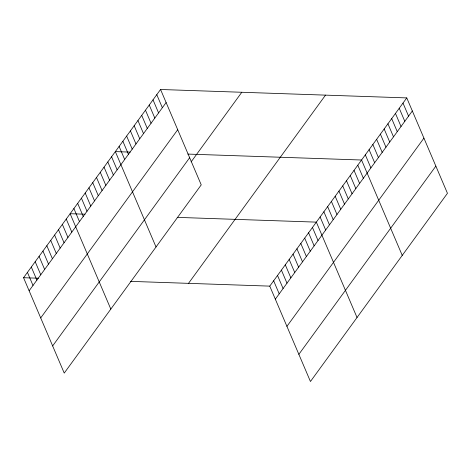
<?xml version="1.0" encoding="UTF-8"?>
<svg xmlns="http://www.w3.org/2000/svg" width="471" height="471" viewBox="0 0 471 471"><rect width="100%" height="100%" fill="white"/><g stroke="black" fill="none" stroke-linecap="round" stroke-linejoin="round"><path stroke-width="0.71" d="M160.552 89.49L201.235 184.873L64.233 373.091L23.55 277.707L160.552 89.49L406.767 97.909L447.45 193.293L310.448 381.51L269.765 286.127L406.767 97.909M29.12 290.766L166.122 102.548M40.706 317.937L177.708 129.719M52.646 345.926L189.648 157.708M191.149 161.859L241.8 92.269M188.512 283.348L325.514 95.13M275.335 299.179L412.337 110.962M286.921 326.35L423.924 138.133M298.861 354.339L435.863 166.122M130.237 152.115L115.342 151.603L156.025 246.987M187.788 154.082L361.557 160.016L402.24 255.4M85.027 214.223L70.132 213.716L110.815 309.1M177.19 217.372L316.347 222.129L357.03 317.513M23.55 277.707L38.445 278.22M130.614 281.37L269.765 286.127M402.999 103.084L408.569 116.137M399.231 108.259L404.801 121.318M395.463 113.434L401.033 126.493M391.695 118.61L397.265 131.668M387.927 123.785L393.497 136.843M384.159 128.96L389.729 142.018M380.391 134.141L385.961 147.193M376.623 139.316L382.193 152.369M372.855 144.491L378.425 157.55M369.087 149.666L374.657 162.725M365.325 154.841L370.889 167.9M357.789 165.191L363.359 178.25M354.021 170.372L359.591 183.425M350.253 175.548L355.823 188.6M346.485 180.723L352.055 193.781M342.717 185.898L348.287 198.956M338.949 191.073L344.519 204.131M335.181 196.248L340.751 209.307M331.413 201.429L336.983 214.482M327.645 206.604L333.215 219.657M323.877 211.779L329.447 224.838M320.109 216.954L325.679 230.013M312.461 227.464L318.031 240.522M308.582 232.798L314.151 245.85M304.702 238.126L310.271 251.184M300.816 243.46L306.385 256.518M296.936 248.794L302.506 261.852M293.056 254.128L298.626 267.187M289.17 259.462L294.74 272.515M285.291 264.79L290.86 277.849M281.411 270.124L286.98 283.183M277.525 275.458L283.095 288.517M273.645 280.793L279.215 293.845M156.784 94.671L162.354 107.724M153.016 99.846L158.586 112.905M149.248 105.021L154.818 118.08M145.48 110.196L151.05 123.255M141.712 115.371L147.282 128.43M137.944 120.547L143.514 133.605M134.176 125.728L139.746 138.78M130.414 130.903L135.978 143.955M126.646 136.078L132.216 149.136M122.878 141.253L128.448 154.311M119.11 146.428L124.68 159.486M111.574 156.778L117.144 169.837M107.806 161.959L113.376 175.012M104.038 167.134L109.608 180.187M100.27 172.309L105.84 185.368M96.502 177.485L102.072 190.543M92.734 182.66L98.304 195.718M88.966 187.835L94.536 200.893M85.198 193.01L90.768 206.068M81.436 198.191L87 211.244M77.668 203.366L83.237 216.419M73.9 208.541L79.469 221.6M66.246 219.05L71.816 232.109M62.366 224.384L67.936 237.437M58.486 229.713L64.056 242.771M54.607 235.047L60.17 248.105M50.721 240.381L56.29 253.439M46.841 245.715L52.411 258.767M42.961 251.049L48.531 264.101M39.075 256.377L44.645 269.436M35.195 261.711L40.765 274.77M31.316 267.045L36.885 280.104M27.43 272.379L32.999 285.432"/></g></svg>
